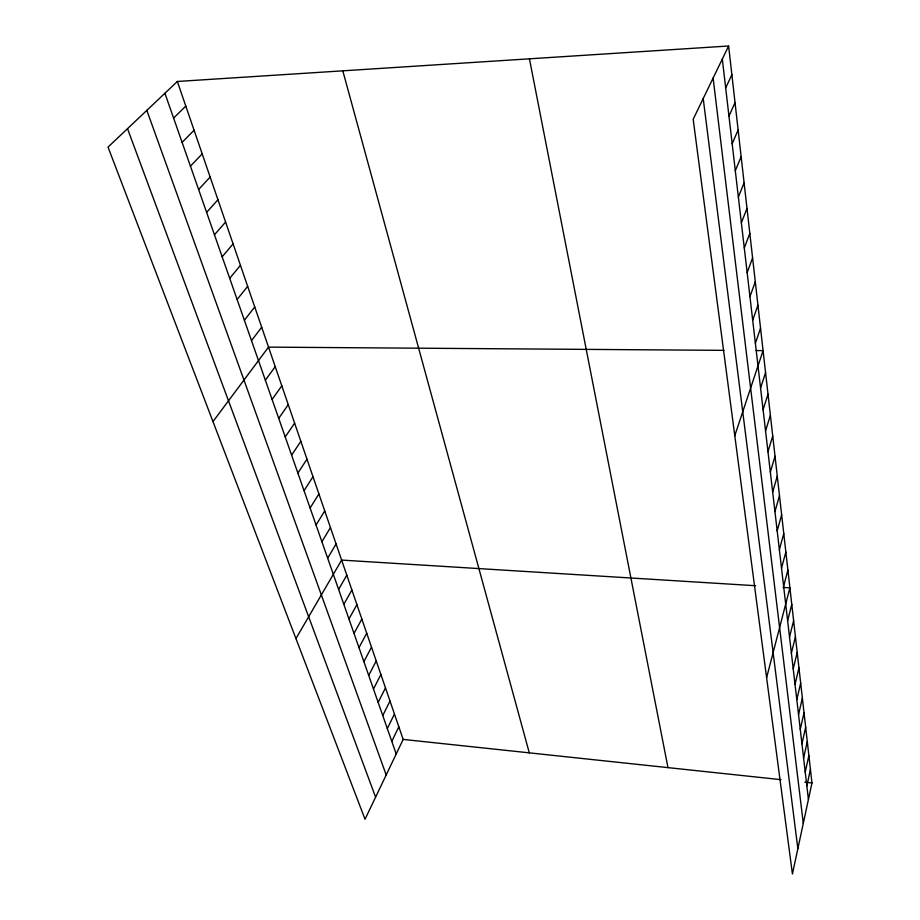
<?xml version="1.0" encoding="UTF-8"?>
<svg xmlns="http://www.w3.org/2000/svg" width="920" height="920" viewBox="0 0 920 920"><rect width="100%" height="100%" fill="white"/><g stroke="black" fill="none" stroke-linecap="round" stroke-linejoin="round"><path stroke-width="1.38" d="M728.629 46L811.969 782.954L792.419 874L693.174 119.289L728.629 46L177.353 81.477L108.031 147.108L365.033 819.271L403.167 739.415L177.353 81.477M806.84 785.898L810.428 769.373M805.23 772.087L808.864 755.584M803.597 758.057L807.277 741.566M801.941 743.797L805.667 727.317M800.25 729.307L804.034 712.839M798.537 714.564L802.366 698.119M796.8 699.579L800.676 683.146M795.029 684.342L798.951 667.931M793.224 668.84L797.203 652.452M791.395 653.062L795.432 636.72M789.521 637.019L793.615 620.712M787.623 620.689L791.775 604.417M766.613 677.73L789.9 587.846L783 587.42M783.621 586.281L787.888 570.101M781.517 568.146L785.852 552.023M779.366 549.677L783.771 533.6M777.181 530.84L781.644 514.832M774.95 511.623L779.481 495.696M772.662 492.039L777.273 476.18M770.35 472.063L775.019 456.285M767.97 451.685L772.731 435.999M765.555 430.893L770.385 415.299M763.094 409.676L768.005 394.185M760.575 388.01L765.567 372.634M734.781 435.712L763.071 350.635L756.182 350.577M755.377 343.309L760.541 328.175M752.686 320.24L757.942 305.233M749.949 296.666L755.297 281.808M747.155 272.584L752.583 257.876M744.291 247.963L749.823 233.415M741.359 222.789L746.994 208.414M738.369 197.041L744.107 182.861M735.298 170.706L741.152 156.733M732.17 143.761L738.127 129.996M728.962 116.184L735.034 102.649M725.684 87.952L731.871 74.658M391.793 741.359L398.831 726.811M387.308 728.548L394.45 714.023M382.766 715.564L389.999 701.04M378.154 702.385L385.48 687.884M373.474 689.011L380.891 674.521M368.713 675.429L376.234 660.962M363.894 661.641L371.519 647.197M358.995 647.645L366.723 633.224M354.016 633.431L361.847 619.045M348.967 618.999L356.914 604.647M343.827 604.348L351.888 590.019M338.617 589.456L346.794 575.172M295.952 638.583L341.619 560.084L755.527 585.718M327.669 558.175L336.087 543.962M321.908 541.731L330.452 527.574M316.054 525.009L324.737 510.91M310.109 508.001L318.918 493.948M304.048 490.705L312.995 476.709M297.884 473.087L306.981 459.16M291.605 455.17L300.851 441.312M285.223 436.931L294.618 423.142M278.726 418.358L288.27 404.65M272.101 399.452L281.808 385.813M265.362 380.19L275.229 366.643M212.98 421.59L268.525 347.127L723.948 350.359M251.493 340.596L261.705 327.244M244.375 320.229L254.748 306.992M237.107 299.483L247.664 286.35M229.701 278.334L240.453 265.328M222.157 256.783L233.093 243.892M214.463 234.795L225.595 222.042M206.609 212.37L217.948 199.755M198.605 189.508L210.151 177.042M190.44 166.175L202.193 153.87M182.102 142.37L194.085 130.226M173.592 118.059L185.805 106.099M403.167 739.415L781.011 779.665M804.908 782.207L811.969 782.954M127.512 128.673L375.601 797.145M146.832 110.377L386.193 774.95M164.91 93.254L396.209 753.974M342.803 70.829L529.287 752.847M529.437 58.822L667.977 767.625M703.213 98.543L797.858 848.677M713.115 78.085L803.286 823.354M722.315 59.041L808.415 799.48"/></g></svg>
